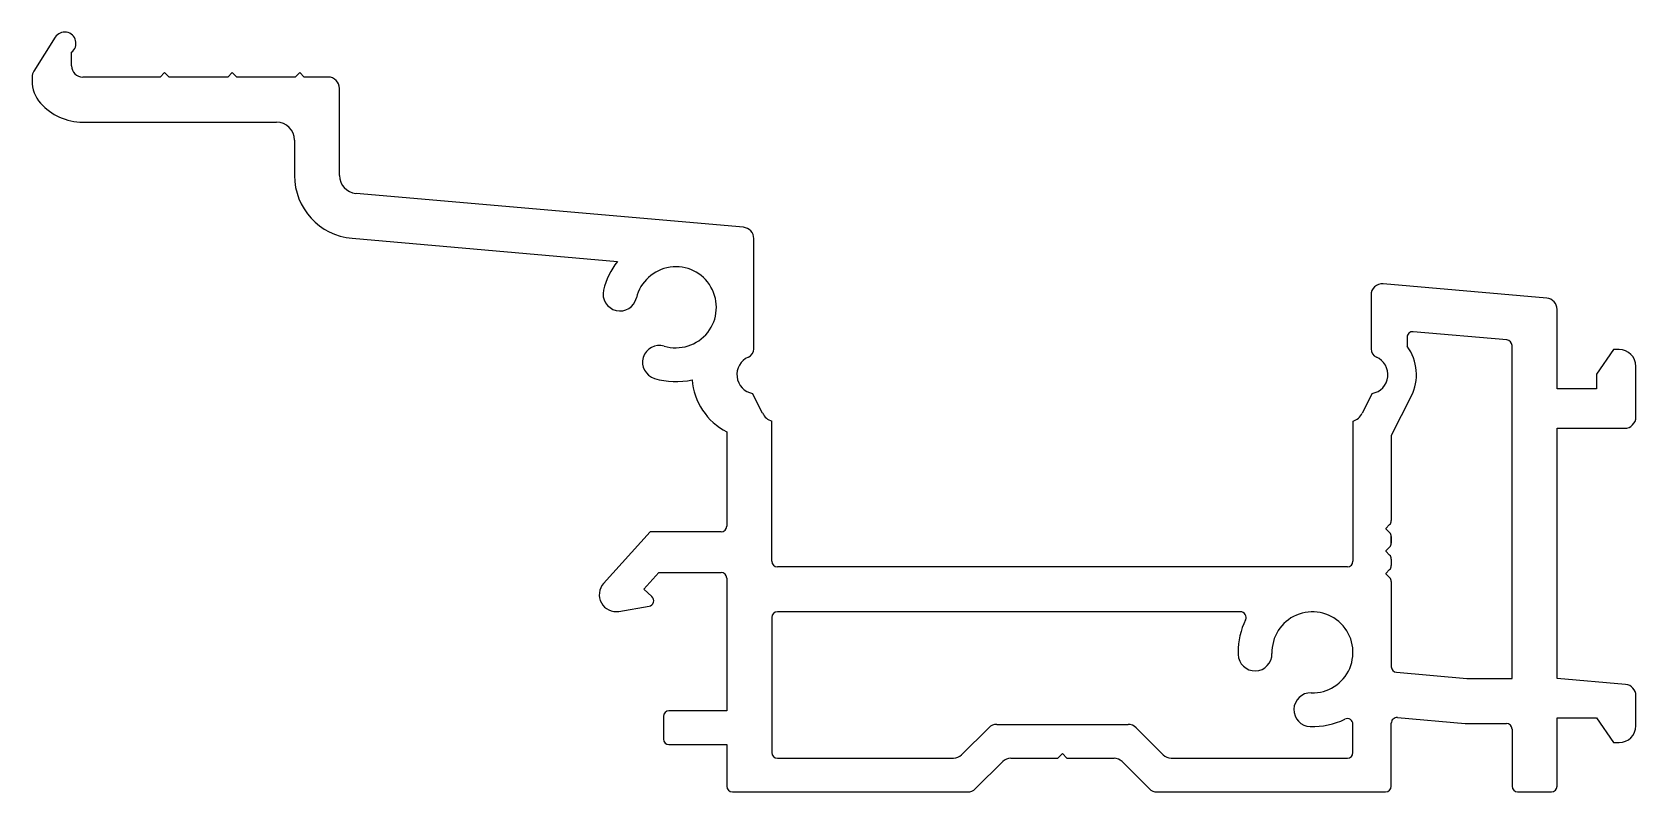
# Model space of a CAD drawing. Extents: x -37.6 to 33.6, y 4.1 to 37.8.
import ezdxf

# ---------------------------------------------------------------- set-up
doc = ezdxf.new("R2010")
doc.units = 0
doc.layers.get('0').update_dxf_attribs({"linetype": 'CONTINUOUS'})
doc.layers.add('1', color=7, linetype='CONTINUOUS')

msp = doc.modelspace()

# ---------------------------------------------------------------- linework, layer by layer
for p, q in [((-36.547, 37.584), (-37.497, 36.084)), ((-35.825, 36.317), (-35.825, 36.917)), ((-37.575, 35.817), (-37.575, 35.655)), ((-31.89, 35.817), (-35.325, 35.817)), ((-31.69, 36.017), (-31.89, 35.817)), ((-31.49, 35.817), (-31.69, 36.017)), ((-28.89, 35.817), (-31.49, 35.817)), ((-28.69, 36.017), (-28.89, 35.817)), ((-28.49, 35.817), (-28.69, 36.017)), ((-25.89, 35.817), (-28.49, 35.817)), ((-25.69, 36.017), (-25.89, 35.817)), ((-25.49, 35.817), (-25.69, 36.017)), ((-24.425, 35.817), (-25.49, 35.817)), ((-23.925, 31.447), (-23.925, 35.317)), ((-35.325, 33.817), (-26.725, 33.817)), ((-25.925, 33.017), (-25.925, 31.447)), ((-5.991, 29.144), (-23.194, 30.65)), ((-23.369, 28.657), (-11.593, 27.627)), ((-5.535, 23.746), (-5.535, 28.646)), ((29.669, 25.997), (22.409, 26.632)), ((21.865, 26.134), (21.865, 23.746)), ((30.125, 21.969), (30.125, 25.499)), ((32.625, 23.719), (31.875, 22.619)), ((32.875, 23.719), (32.625, 23.719)), ((33.625, 20.719), (33.625, 22.969)), ((31.875, 22.619), (31.875, 21.969)), ((-5.145, 20.891), (-5.59, 21.765)), ((21.921, 21.765), (21.476, 20.891)), ((31.875, 21.969), (30.125, 21.969)), ((-6.735, 20.064), (-6.735, 15.867)), ((-4.735, 14.317), (-4.735, 20.533)), ((21.065, 20.533), (21.065, 14.317)), ((30.125, 9.107), (30.125, 20.219)), ((30.125, 20.219), (33.125, 20.219)), ((-10.142, 15.617), (-12.203, 13.327)), ((-6.985, 15.617), (-10.142, 15.617)), ((-10.419, 13.067), (-9.744, 13.817)), ((-9.744, 13.817), (-6.985, 13.817)), ((-6.735, 13.567), (-6.735, 7.667)), ((20.815, 14.067), (-4.485, 14.067)), ((-10.061, 12.744), (-10.419, 13.067)), ((-11.521, 12.086), (-10.186, 12.312)), ((-4.735, 11.817), (-4.735, 5.817)), ((16.072, 12.067), (-4.485, 12.067)), ((33.169, 8.841), (30.125, 9.107)), ((33.625, 7.007), (33.625, 8.342)), ((-9.55, 7.417), (-9.55, 6.417)), ((-6.735, 7.667), (-9.3, 7.667)), ((22.765, 4.317), (22.765, 7.12)), ((23.037, 7.369), (26.038, 7.107)), ((30.125, 4.317), (30.125, 7.357)), ((30.125, 7.357), (31.875, 7.357)), ((31.875, 7.357), (32.625, 6.257)), ((3.691, 5.713), (4.898, 6.92)), ((5.251, 7.067), (11.08, 7.067)), ((11.433, 6.92), (12.64, 5.713)), ((21.065, 5.817), (21.065, 7.073)), ((26.038, 7.107), (27.875, 7.107)), ((28.125, 6.857), (28.125, 4.317)), ((-9.3, 6.167), (-6.735, 6.167)), ((-6.735, 6.167), (-6.735, 4.317)), ((7.965, 5.567), (8.165, 5.767)), ((8.165, 5.767), (8.365, 5.567)), ((32.625, 6.257), (32.875, 6.257)), ((-4.485, 5.567), (3.337, 5.567)), ((4.312, 4.213), (5.519, 5.42)), ((5.873, 5.567), (7.965, 5.567)), ((8.365, 5.567), (10.458, 5.567)), ((10.812, 5.42), (12.019, 4.213)), ((12.994, 5.567), (20.815, 5.567)), ((-6.485, 4.067), (3.958, 4.067)), ((12.373, 4.067), (22.515, 4.067)), ((28.375, 4.067), (29.875, 4.067))]:
    msp.add_line(p, q)
for centre, radius, start, end in [((-36.125, 37.317), 0.5, 306.8699, 147.65256), ((-35.325, 36.317), 0.5, 180, 270), ((-37.075, 35.817), 0.5, 147.65256, 180), ((-36.075, 35.655), 1.5, 180, 221.40962), ((-24.425, 35.317), 0.5, 0, 90), ((-35.325, 36.317), 2.5, 221.40962, 270), ((-26.725, 33.017), 0.8, 0, 90), ((-23.125, 31.447), 2.8, 180, 265), ((-23.125, 31.447), 0.8, 180, 265), ((-6.035, 28.646), 0.5, 360, 85), ((-8.994, 25.593), 3.3, 141.94427, 166.66408), ((-8.994, 25.593), 1.8, 253.33592, 166.66408), ((-11.475, 26.181), 0.75, 166.66408, 346.66408), ((22.365, 26.134), 0.5, 85, 180), ((29.625, 25.499), 0.5, 0, 85), ((-9.725, 23.15), 0.75, 73.33592, 253.33592), ((-5.935, 23.746), 0.4, 293.57818, 360), ((22.265, 23.746), 0.4, 180, 246.42182), ((32.875, 22.969), 0.75, 0, 90), ((-5.435, 22.601), 0.85, 113.57818, 259.43777), ((21.765, 22.601), 0.85, 280.56223, 66.42182), ((-8.994, 25.593), 3.3, 253.33592, 282.58039), ((-5.435, 22.601), 2.85, 184.60453, 242.86167), ((-4.516, 21.198), 0.7, 205.96961, 251.77843), ((20.847, 21.198), 0.7, 288.22157, 334.03039), ((33.125, 20.719), 0.5, 270, 0), ((-6.985, 15.867), 0.25, 270, 0), ((-4.485, 14.317), 0.25, 180, 270), ((20.815, 14.317), 0.25, 270, 0), ((-6.985, 13.567), 0.25, 0, 90), ((-11.646, 12.826), 0.75, 138, 279.59033), ((-10.228, 12.558), 0.25, 279.59033, 48), ((-4.485, 11.817), 0.25, 90, 180), ((19.265, 10.267), 3.3, 154.1116, 180), ((16.072, 11.817), 0.25, 334.1116, 90), ((19.265, 10.267), 1.8, 268.33592, 181.66408), ((19.265, 10.267), 3.3, 180, 181.66408), ((16.717, 10.193), 0.75, 181.66408, 1.66408), ((33.125, 8.342), 0.5, 0, 85), ((19.191, 7.718), 0.75, 88.33592, 268.33592), ((-9.3, 7.417), 0.25, 90, 180), ((19.265, 10.267), 3.3, 268.33592, 295.8884), ((20.815, 7.073), 0.25, 360, 115.8884), ((23.015, 7.12), 0.25, 85, 180), ((-9.3, 6.417), 0.25, 180, 270), ((5.251, 6.567), 0.5, 90, 135), ((11.08, 6.567), 0.5, 45, 90), ((27.875, 6.857), 0.25, 0, 90), ((32.875, 7.007), 0.75, 270, 0), ((-4.485, 5.817), 0.25, 180, 270), ((3.337, 6.067), 0.5, 270, 315), ((12.994, 6.067), 0.5, 225, 270), ((20.815, 5.817), 0.25, 270, 0), ((5.873, 5.067), 0.5, 90, 135), ((10.458, 5.067), 0.5, 45, 90), ((-6.485, 4.317), 0.25, 180, 270), ((22.515, 4.317), 0.25, 270, 0), ((28.375, 4.317), 0.25, 180, 270), ((29.875, 4.317), 0.25, 270, 0), ((3.958, 4.567), 0.5, 270, 315), ((12.373, 4.567), 0.5, 225, 270)]:
    msp.add_arc(centre, radius, start, end)
at = {"layer": '1', "linetype": 'CONTINUOUS'}
for p, q in [((23.465, 24.259), (23.465, 23.864)), ((27.897, 24.144), (23.737, 24.508)), ((28.125, 9.107), (28.125, 23.895)), ((23.653, 21.639), (22.765, 19.898)), ((22.765, 19.898), (22.765, 16.117)), ((22.692, 15.94), (22.521, 15.769)), ((22.521, 15.758), (22.692, 15.587)), ((22.765, 16.117), (22.765, 16.117)), ((22.765, 16.117), (22.765, 16.117)), ((22.765, 15.41), (22.765, 15.117)), ((22.765, 15.117), (22.765, 15.41)), ((22.765, 15.41), (22.765, 15.117)), ((22.765, 15.117), (22.765, 15.41)), ((22.765, 15.41), (22.765, 15.117)), ((22.692, 14.94), (22.521, 14.769)), ((22.521, 14.758), (22.692, 14.587)), ((22.765, 14.41), (22.765, 14.117)), ((22.692, 13.941), (22.521, 13.769)), ((22.521, 13.758), (22.692, 13.587)), ((22.765, 13.41), (22.765, 9.63)), ((22.994, 9.381), (26.125, 9.107)), ((26.125, 9.107), (28.125, 9.107))]:
    msp.add_line(p, q, dxfattribs=at)
for centre, radius, start, end in [((23.715, 24.259), 0.25, 85, 180), ((21.765, 22.601), 2.118, 333, 36.62319), ((27.875, 23.895), 0.25, 0, 85), ((22.527, 15.764), 0.008, 135, 225), ((22.516, 16.117), 0.25, 315, 360), ((22.516, 15.41), 0.25, 0, 45), ((22.516, 15.117), 0.25, 315, 360), ((22.527, 14.764), 0.008, 135, 225), ((22.516, 14.41), 0.25, 360, 45), ((22.527, 13.764), 0.008, 135, 225), ((22.516, 14.117), 0.25, 315, 360), ((22.516, 13.41), 0.25, 0, 45), ((23.015, 9.63), 0.25, 180, 265)]:
    msp.add_arc(centre, radius, start, end, dxfattribs=at)

doc.saveas('drawing.dxf')
